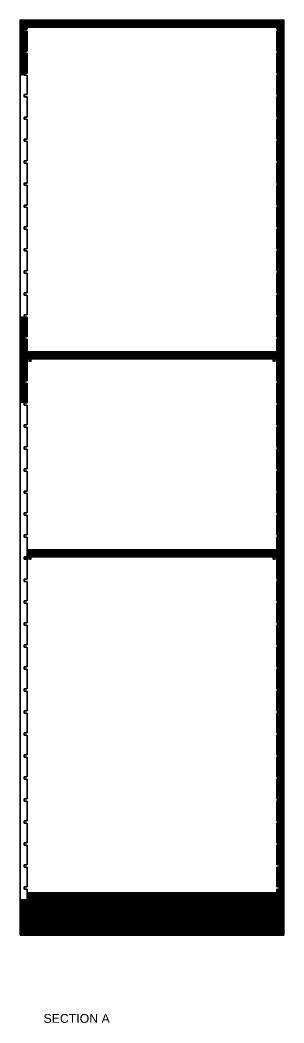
# Model space of a CAD drawing. Header units: inches. Extents: x -80 to 1400, y -434 to 800.
# Drawn here: x 709 to 769, y -433.9 to -206 of the extents above; entities that cross this region are included whole.
import ezdxf

# ---------------------------------------------------------------- set-up
doc = ezdxf.new("R2010")
doc.units = ezdxf.units.IN
doc.header["$MEASUREMENT"] = 0
doc.layers.add('A-SECT-MCUT', color=255, linetype='Continuous', lineweight=35)
doc.layers.add('Layer1', color=3, linetype='Continuous')
doc.layers.add('SEZIONE', color=252, linetype='Continuous')
doc.styles.get("Standard").update_dxf_attribs({"font": 'Arial.ttf'})

msp = doc.modelspace()

# ---------------------------------------------------------------- hatches: boundary and pattern name
at = {"layer": 'SEZIONE'}
h = msp.add_hatch(dxfattribs=at)
h.set_pattern_fill('ANSI31', color=256)
h.paths.add_polyline_path([(710.64, -205.98), (709.04, -205.98), (709.04, -208.02), (709.99, -208.02), (710.64, -208.02)])
h = msp.add_hatch(dxfattribs=at)
h.set_pattern_fill('ANSI31', color=256)
h.paths.add_polyline_path([(767.44, -205.98), (710.64, -205.98), (710.64, -207.58), (767.44, -207.58)])
h = msp.add_hatch(dxfattribs=at)
h.set_pattern_fill('ANSI31', color=256)
h.paths.add_polyline_path([(769.04, -205.98), (767.44, -205.98), (767.44, -398.02), (768.09, -398.02), (768.09, -398.52), (767.44, -398.52), (767.44, -403.02), (768.09, -403.02), (768.09, -403.52), (767.44, -403.52), (767.44, -405.98), (769.04, -405.98)])
h = msp.add_hatch(dxfattribs=at)
h.set_pattern_fill('ANSI31', color=256)
h.paths.add_polyline_path([(709.99, -208.02), (709.04, -208.02), (709.04, -218.52), (709.99, -218.52)])
h = msp.add_hatch(dxfattribs=at)
h.set_pattern_fill('ANSI31', color=256)
h.paths.add_polyline_path([(710.64, -208.52), (709.99, -208.52), (709.99, -213.02), (710.64, -213.02)])
h = msp.add_hatch(dxfattribs=at)
h.set_pattern_fill('ANSI31', color=256)
h.paths.add_polyline_path([(710.64, -213.52), (709.99, -213.52), (709.99, -218.02), (710.64, -218.02)])
h = msp.add_hatch(dxfattribs=at)
h.set_pattern_fill('ANSI31', color=256)
h.paths.add_polyline_path([(709.99, -273.45), (709.04, -273.45), (709.04, -288.52), (709.99, -288.52)])
h = msp.add_hatch(dxfattribs=at)
h.set_pattern_fill('ANSI31', color=256)
h.paths.add_polyline_path([(710.64, -273.52), (709.99, -273.52), (709.99, -278.02), (710.64, -278.02)])
h = msp.add_hatch(dxfattribs=at)
h.set_pattern_fill('ANSI31', color=256)
h.paths.add_polyline_path([(710.64, -278.52), (709.99, -278.52), (709.99, -283.02), (710.64, -283.02)])
h = msp.add_hatch(dxfattribs=at)
h.set_pattern_fill('ANSI31', color=256)
h.paths.add_polyline_path([(767.44, -281.42), (710.64, -281.42), (710.64, -283.02), (767.44, -282.99)])
h = msp.add_hatch(dxfattribs=at)
h.set_pattern_fill('ANSI31', color=256)
h.paths.add_polyline_path([(710.64, -283.52), (709.99, -283.52), (709.99, -288.02), (710.64, -288.02)])
h = msp.add_hatch(dxfattribs=at)
h.set_pattern_fill('ANSI31', color=256)
h.paths.add_polyline_path([(710.64, -288.52), (709.04, -288.52), (709.04, -293.02), (710.64, -293.02)])
h = msp.add_hatch(dxfattribs=at)
h.set_pattern_fill('ANSI31', color=256)
h.paths.add_polyline_path([(767.44, -326.42), (710.64, -326.42), (710.64, -328.02), (767.44, -328.02)])
h = msp.add_hatch(dxfattribs=at)
h.set_pattern_fill('ANSI31', color=256)
h.paths.add_polyline_path([(767.44, -404.38), (710.64, -404.38), (710.64, -405.98), (767.44, -405.98)])
h = msp.add_hatch(dxfattribs=at)
h.set_pattern_fill('ANSI31', color=256)
h.paths.add_polyline_path([(769.04, -405.98), (709.04, -405.98), (709.04, -413.98), (769.04, -413.98)])

# ---------------------------------------------------------------- linework, layer by layer
at = {"layer": 'A-SECT-MCUT'}
for p, q in [((710.64, -208.02), (710.64, -205.98)), ((710.64, -205.98), (710.64, -208.02)), ((769.04, -205.98), (767.44, -205.98)), ((767.44, -208.02), (767.44, -205.98)), ((767.44, -205.98), (767.44, -208.02)), ((710.64, -208.02), (709.99, -208.02)), ((709.99, -208.02), (709.99, -208.52)), ((709.99, -208.52), (710.64, -208.52)), ((710.64, -207.58), (767.44, -207.58)), ((710.64, -213.02), (710.64, -208.52)), ((710.64, -208.52), (710.64, -213.02)), ((767.44, -208.02), (768.09, -208.02)), ((767.44, -213.02), (767.44, -208.52)), ((767.44, -208.52), (767.44, -213.02)), ((768.09, -208.52), (767.44, -208.52)), ((768.09, -208.02), (768.09, -208.52)), ((710.64, -213.02), (709.99, -213.02)), ((709.99, -213.02), (709.99, -213.52)), ((709.99, -213.52), (710.64, -213.52)), ((710.64, -218.02), (710.64, -213.52)), ((710.64, -213.52), (710.64, -218.02)), ((767.44, -213.02), (768.09, -213.02)), ((767.44, -218.02), (767.44, -213.52)), ((767.44, -213.52), (767.44, -218.02)), ((768.09, -213.52), (767.44, -213.52)), ((768.09, -213.02), (768.09, -213.52)), ((710.64, -218.02), (709.99, -218.02)), ((709.99, -218.02), (709.99, -218.52)), ((709.99, -218.52), (710.64, -218.52)), ((710.64, -222.93), (710.64, -218.52)), ((710.64, -218.52), (710.64, -222.93)), ((767.44, -218.02), (768.09, -218.02)), ((767.44, -222.93), (767.44, -218.52)), ((767.44, -218.52), (767.44, -222.93)), ((768.09, -218.52), (767.44, -218.52)), ((768.09, -218.02), (768.09, -218.52)), ((710.64, -222.93), (709.99, -222.93)), ((709.99, -222.93), (709.99, -223.43)), ((767.44, -222.93), (768.09, -222.93)), ((768.09, -222.93), (768.09, -223.43)), ((709.99, -223.43), (710.64, -223.43)), ((710.64, -228.02), (710.64, -223.43)), ((710.64, -223.43), (710.64, -227.58)), ((767.44, -228.02), (767.44, -223.43)), ((767.44, -223.43), (767.44, -227.58)), ((768.09, -223.43), (767.44, -223.43)), ((710.64, -227.58), (710.64, -225.98)), ((767.44, -227.58), (767.44, -225.98)), ((710.64, -228.02), (709.99, -228.02)), ((709.99, -228.02), (709.99, -228.52)), ((709.99, -228.52), (710.64, -228.52)), ((710.64, -233.02), (710.64, -228.52)), ((767.44, -228.02), (768.09, -228.02)), ((767.44, -233.02), (767.44, -228.52)), ((768.09, -228.52), (767.44, -228.52)), ((768.09, -228.02), (768.09, -228.52)), ((710.64, -233.02), (709.99, -233.02)), ((709.99, -233.02), (709.99, -233.52)), ((709.99, -233.52), (710.64, -233.52)), ((710.64, -237.98), (710.64, -233.52)), ((767.44, -233.02), (768.09, -233.02)), ((767.44, -237.98), (767.44, -233.52)), ((768.09, -233.52), (767.44, -233.52)), ((768.09, -233.02), (768.09, -233.52)), ((710.64, -237.98), (709.99, -237.98)), ((709.99, -237.98), (709.99, -238.48)), ((709.99, -238.48), (710.64, -238.48)), ((710.64, -243.02), (710.64, -238.48)), ((767.44, -237.98), (768.09, -237.98)), ((767.44, -243.02), (767.44, -238.48)), ((768.09, -238.48), (767.44, -238.48)), ((768.09, -237.98), (768.09, -238.48)), ((710.64, -243.02), (709.99, -243.02)), ((709.99, -243.02), (709.99, -243.52)), ((709.99, -243.52), (710.64, -243.52)), ((710.64, -248.02), (710.64, -243.52)), ((767.44, -243.02), (768.09, -243.02)), ((767.44, -248.02), (767.44, -243.52)), ((768.09, -243.52), (767.44, -243.52)), ((768.09, -243.02), (768.09, -243.52)), ((710.64, -248.02), (709.99, -248.02)), ((709.99, -248.02), (709.99, -248.52)), ((767.44, -248.02), (768.09, -248.02)), ((768.09, -248.02), (768.09, -248.52)), ((709.99, -248.52), (710.64, -248.52)), ((710.64, -253.02), (710.64, -248.52)), ((767.44, -253.02), (767.44, -248.52)), ((768.09, -248.52), (767.44, -248.52)), ((710.64, -253.02), (709.99, -253.02)), ((709.99, -253.02), (709.99, -253.52)), ((767.44, -253.02), (768.09, -253.02)), ((768.09, -253.02), (768.09, -253.52)), ((709.99, -253.52), (710.64, -253.52)), ((710.64, -257.97), (710.64, -253.52)), ((767.44, -257.97), (767.44, -253.52)), ((768.09, -253.52), (767.44, -253.52)), ((710.64, -255.91), (710.64, -257.51)), ((767.44, -255.91), (767.44, -257.51)), ((710.64, -257.97), (709.99, -257.97)), ((709.99, -257.97), (709.99, -258.47)), ((709.99, -258.47), (710.64, -258.47)), ((710.64, -263.02), (710.64, -258.47)), ((767.44, -257.97), (768.09, -257.97)), ((767.44, -263.02), (767.44, -258.47)), ((768.09, -258.47), (767.44, -258.47)), ((768.09, -257.97), (768.09, -258.47)), ((710.64, -263.02), (709.99, -263.02)), ((709.99, -263.02), (709.99, -263.52)), ((709.99, -263.52), (710.64, -263.52)), ((710.64, -268.02), (710.64, -263.52)), ((767.44, -263.02), (768.09, -263.02)), ((767.44, -268.02), (767.44, -263.52)), ((768.09, -263.52), (767.44, -263.52)), ((768.09, -263.02), (768.09, -263.52)), ((710.64, -268.02), (709.99, -268.02)), ((709.99, -268.02), (709.99, -268.52)), ((709.99, -268.52), (710.64, -268.52)), ((710.64, -273.02), (710.64, -268.52)), ((767.44, -268.02), (768.09, -268.02)), ((767.44, -273.02), (767.44, -268.52)), ((768.09, -268.52), (767.44, -268.52)), ((768.09, -268.02), (768.09, -268.52)), ((710.64, -273.02), (709.99, -273.02)), ((709.99, -273.02), (709.99, -273.52)), ((709.99, -273.52), (710.64, -273.52)), ((710.64, -278.02), (710.64, -273.52)), ((767.44, -273.02), (768.09, -273.02)), ((767.44, -278.02), (767.44, -273.52)), ((768.09, -273.52), (767.44, -273.52)), ((768.09, -273.02), (768.09, -273.52)), ((710.64, -278.02), (709.99, -278.02)), ((709.99, -278.02), (709.99, -278.52)), ((767.44, -278.02), (768.09, -278.02)), ((768.09, -278.02), (768.09, -278.52)), ((709.99, -278.52), (710.64, -278.52)), ((710.64, -283.02), (710.64, -278.52)), ((767.44, -283.02), (767.44, -278.52)), ((768.09, -278.52), (767.44, -278.52)), ((710.64, -281.42), (767.44, -281.42)), ((710.64, -283.02), (709.99, -283.02)), ((709.99, -283.02), (709.99, -283.52)), ((709.99, -283.12), (710.64, -283.12)), ((709.99, -283.12), (709.99, -283.42)), ((709.99, -283.42), (710.64, -283.42)), ((709.99, -283.52), (710.64, -283.52)), ((710.24, -283.02), (710.06, -283.52)), ((710.34, -283.02), (710.16, -283.52)), ((710.44, -283.02), (710.26, -283.52)), ((710.54, -283.02), (710.36, -283.52)), ((710.64, -283.02), (710.46, -283.52)), ((710.64, -283.02), (767.44, -282.99)), ((710.64, -283.02), (710.64, -283.52)), ((710.64, -283.02), (711.29, -283.12)), ((711.29, -283.42), (710.64, -283.52)), ((710.64, -288.02), (710.64, -283.52)), ((711.29, -283.12), (711.29, -283.42)), ((766.79, -283.12), (767.44, -283.02)), ((766.79, -283.42), (766.79, -283.12)), ((767.44, -283.52), (766.79, -283.42)), ((767.44, -283.52), (767.44, -283.02)), ((767.44, -283.52), (767.62, -283.02)), ((767.44, -283.02), (768.09, -283.02)), ((768.09, -283.12), (767.44, -283.12)), ((768.09, -283.42), (767.44, -283.42)), ((767.44, -288.02), (767.44, -283.52)), ((768.09, -283.52), (767.44, -283.52)), ((767.54, -283.52), (767.72, -283.02)), ((767.64, -283.52), (767.82, -283.02)), ((767.74, -283.52), (767.92, -283.02)), ((767.84, -283.52), (768.02, -283.02)), ((768.09, -283.02), (768.09, -283.52)), ((768.09, -283.42), (768.09, -283.12)), ((710.64, -288.02), (709.99, -288.02)), ((709.99, -288.02), (709.99, -288.52)), ((709.99, -288.52), (710.64, -288.52)), ((710.64, -293.02), (710.64, -288.52)), ((767.44, -288.02), (768.09, -288.02)), ((767.44, -293.02), (767.44, -288.52)), ((768.09, -288.52), (767.44, -288.52)), ((768.09, -288.02), (768.09, -288.52)), ((710.64, -293.02), (709.99, -293.02)), ((709.99, -293.02), (709.99, -293.52)), ((709.99, -293.52), (710.64, -293.52)), ((710.64, -298.02), (710.64, -293.52)), ((767.44, -293.02), (768.09, -293.02)), ((767.44, -298.02), (767.44, -293.52)), ((768.09, -293.52), (767.44, -293.52)), ((768.09, -293.02), (768.09, -293.52)), ((710.64, -298.02), (709.99, -298.02)), ((709.99, -298.02), (709.99, -298.52)), ((709.99, -298.52), (710.64, -298.52)), ((710.64, -303.02), (710.64, -298.52)), ((767.44, -298.02), (768.09, -298.02)), ((767.44, -303.02), (767.44, -298.52)), ((768.09, -298.52), (767.44, -298.52)), ((768.09, -298.02), (768.09, -298.52)), ((710.64, -303.02), (709.99, -303.02)), ((709.99, -303.02), (709.99, -303.52)), ((767.44, -303.02), (768.09, -303.02)), ((768.09, -303.02), (768.09, -303.52)), ((709.99, -303.52), (710.64, -303.52)), ((710.64, -308.02), (710.64, -303.52)), ((767.44, -308.02), (767.44, -303.52)), ((768.09, -303.52), (767.44, -303.52)), ((710.64, -308.02), (709.99, -308.02)), ((709.99, -308.02), (709.99, -308.52)), ((709.99, -308.52), (710.64, -308.52)), ((710.64, -313.06), (710.64, -308.52)), ((767.44, -308.02), (768.09, -308.02)), ((767.44, -313.06), (767.44, -308.52)), ((768.09, -308.52), (767.44, -308.52)), ((768.09, -308.02), (768.09, -308.52)), ((710.64, -313.06), (709.99, -313.06)), ((709.99, -313.06), (709.99, -313.56)), ((709.99, -313.56), (710.64, -313.56)), ((710.64, -318.02), (710.64, -313.56)), ((767.44, -313.06), (768.09, -313.06)), ((767.44, -318.02), (767.44, -313.56)), ((768.09, -313.56), (767.44, -313.56)), ((768.09, -313.06), (768.09, -313.56)), ((710.64, -318.02), (709.99, -318.02)), ((709.99, -318.02), (709.99, -318.52)), ((709.99, -318.52), (710.64, -318.52)), ((710.64, -323.02), (710.64, -318.52)), ((767.44, -318.02), (768.09, -318.02)), ((767.44, -323.02), (767.44, -318.52)), ((768.09, -318.52), (767.44, -318.52)), ((768.09, -318.02), (768.09, -318.52)), ((710.64, -323.02), (709.99, -323.02)), ((709.99, -323.02), (709.99, -323.52)), ((709.99, -323.52), (710.64, -323.52)), ((710.64, -328.02), (710.64, -323.52)), ((767.44, -323.02), (768.09, -323.02)), ((767.44, -328.02), (767.44, -323.52)), ((768.09, -323.52), (767.44, -323.52)), ((768.09, -323.02), (768.09, -323.52)), ((710.64, -328.02), (709.99, -328.02)), ((709.99, -328.02), (709.99, -328.52)), ((709.99, -328.12), (710.64, -328.12)), ((709.99, -328.12), (709.99, -328.42)), ((710.24, -328.02), (710.06, -328.52)), ((710.34, -328.02), (710.16, -328.52)), ((710.44, -328.02), (710.26, -328.52)), ((710.54, -328.02), (710.36, -328.52)), ((710.64, -328.02), (710.46, -328.52)), ((710.64, -326.42), (767.44, -326.42)), ((710.64, -328.02), (767.44, -328.02)), ((710.64, -328.02), (710.64, -328.52)), ((710.64, -328.02), (711.29, -328.12)), ((711.29, -328.12), (711.29, -328.42)), ((766.79, -328.12), (767.44, -328.02)), ((766.79, -328.42), (766.79, -328.12)), ((767.44, -328.52), (767.44, -328.02)), ((767.44, -328.52), (767.62, -328.02)), ((767.44, -328.02), (768.09, -328.02)), ((768.09, -328.12), (767.44, -328.12)), ((767.54, -328.52), (767.72, -328.02)), ((767.64, -328.52), (767.82, -328.02)), ((767.74, -328.52), (767.92, -328.02)), ((767.84, -328.52), (768.02, -328.02)), ((768.09, -328.02), (768.09, -328.52)), ((768.09, -328.42), (768.09, -328.12)), ((709.99, -328.42), (710.64, -328.42)), ((709.99, -328.52), (710.64, -328.52)), ((711.29, -328.42), (710.64, -328.52)), ((710.64, -333.09), (710.64, -328.52)), ((710.64, -328.74), (710.64, -330.34)), ((710.64, -330.34), (710.64, -333.09)), ((767.44, -328.52), (766.79, -328.42)), ((768.09, -328.42), (767.44, -328.42)), ((767.44, -333.09), (767.44, -328.52)), ((768.09, -328.52), (767.44, -328.52)), ((767.44, -328.74), (767.44, -330.34)), ((767.44, -330.34), (767.44, -333.09)), ((710.64, -333.09), (709.99, -333.09)), ((709.99, -333.09), (709.99, -333.59)), ((709.99, -333.59), (710.64, -333.59)), ((710.64, -338.02), (710.64, -333.59)), ((710.64, -333.59), (710.64, -338.02)), ((767.44, -333.09), (768.09, -333.09)), ((767.44, -338.02), (767.44, -333.59)), ((767.44, -333.59), (767.44, -338.02)), ((768.09, -333.59), (767.44, -333.59)), ((768.09, -333.09), (768.09, -333.59)), ((710.64, -338.02), (709.99, -338.02)), ((709.99, -338.02), (709.99, -338.52)), ((709.99, -338.52), (710.64, -338.52)), ((710.64, -343.02), (710.64, -338.52)), ((710.64, -338.52), (710.64, -343.02)), ((767.44, -338.02), (768.09, -338.02)), ((767.44, -343.02), (767.44, -338.52)), ((767.44, -338.52), (767.44, -343.02)), ((768.09, -338.52), (767.44, -338.52)), ((768.09, -338.02), (768.09, -338.52)), ((710.64, -343.02), (709.99, -343.02)), ((709.99, -343.02), (709.99, -343.52)), ((709.99, -343.52), (710.64, -343.52)), ((710.64, -348.02), (710.64, -343.52)), ((710.64, -343.52), (710.64, -348.02)), ((767.44, -343.02), (768.09, -343.02)), ((767.44, -348.02), (767.44, -343.52)), ((767.44, -343.52), (767.44, -348.02)), ((768.09, -343.52), (767.44, -343.52)), ((768.09, -343.02), (768.09, -343.52)), ((710.64, -348.02), (709.99, -348.02)), ((709.99, -348.02), (709.99, -348.52)), ((709.99, -348.52), (710.64, -348.52)), ((710.64, -353.02), (710.64, -348.52)), ((710.64, -348.52), (710.64, -353.02)), ((767.44, -348.02), (768.09, -348.02)), ((767.44, -353.02), (767.44, -348.52)), ((767.44, -348.52), (767.44, -353.02)), ((768.09, -348.52), (767.44, -348.52)), ((768.09, -348.02), (768.09, -348.52)), ((710.64, -353.02), (709.99, -353.02)), ((709.99, -353.02), (709.99, -353.52)), ((767.44, -353.02), (768.09, -353.02)), ((768.09, -353.02), (768.09, -353.52)), ((709.99, -353.52), (710.64, -353.52)), ((710.64, -358.02), (710.64, -353.52)), ((710.64, -353.52), (710.64, -355.02)), ((767.44, -358.02), (767.44, -353.52)), ((767.44, -353.52), (767.44, -355.02)), ((768.09, -353.52), (767.44, -353.52)), ((710.64, -358.02), (709.99, -358.02)), ((709.99, -358.02), (709.99, -358.52)), ((709.99, -358.52), (710.64, -358.52)), ((710.64, -363.02), (710.64, -358.52)), ((767.44, -358.02), (768.09, -358.02)), ((767.44, -363.02), (767.44, -358.52)), ((768.09, -358.52), (767.44, -358.52)), ((768.09, -358.02), (768.09, -358.52)), ((710.64, -363.02), (709.99, -363.02)), ((709.99, -363.02), (709.99, -363.52)), ((709.99, -363.52), (710.64, -363.52)), ((710.64, -368.02), (710.64, -363.52)), ((767.44, -363.02), (768.09, -363.02)), ((767.44, -368.02), (767.44, -363.52)), ((768.09, -363.52), (767.44, -363.52)), ((768.09, -363.02), (768.09, -363.52)), ((710.64, -368.02), (709.99, -368.02)), ((709.99, -368.02), (709.99, -368.52)), ((709.99, -368.52), (710.64, -368.52)), ((710.64, -373.02), (710.64, -368.52)), ((767.44, -368.02), (768.09, -368.02)), ((767.44, -373.02), (767.44, -368.52)), ((768.09, -368.52), (767.44, -368.52)), ((768.09, -368.02), (768.09, -368.52)), ((710.64, -373.02), (709.99, -373.02)), ((709.99, -373.02), (709.99, -373.52)), ((709.99, -373.52), (710.64, -373.52)), ((710.64, -378.03), (710.64, -373.52)), ((767.44, -373.02), (768.09, -373.02)), ((767.44, -378.03), (767.44, -373.52)), ((768.09, -373.52), (767.44, -373.52)), ((768.09, -373.02), (768.09, -373.52)), ((710.64, -378.03), (709.99, -378.03)), ((709.99, -378.03), (709.99, -378.53)), ((767.44, -378.03), (768.09, -378.03)), ((768.09, -378.03), (768.09, -378.53)), ((709.99, -378.53), (710.64, -378.53)), ((710.64, -383.02), (710.64, -378.53)), ((710.64, -379.7), (710.64, -381.3)), ((767.44, -383.02), (767.44, -378.53)), ((768.09, -378.53), (767.44, -378.53)), ((767.44, -379.7), (767.44, -381.3)), ((710.64, -383.02), (709.99, -383.02)), ((709.99, -383.02), (709.99, -383.52)), ((709.99, -383.52), (710.64, -383.52)), ((710.64, -388.02), (710.64, -383.52)), ((767.44, -383.02), (768.09, -383.02)), ((767.44, -388.02), (767.44, -383.52)), ((768.09, -383.52), (767.44, -383.52)), ((768.09, -383.02), (768.09, -383.52)), ((710.64, -388.02), (709.99, -388.02)), ((709.99, -388.02), (709.99, -388.52)), ((709.99, -388.52), (710.64, -388.52)), ((710.64, -393.02), (710.64, -388.52)), ((767.44, -388.02), (768.09, -388.02)), ((767.44, -393.02), (767.44, -388.52)), ((768.09, -388.52), (767.44, -388.52)), ((768.09, -388.02), (768.09, -388.52)), ((710.64, -393.02), (709.99, -393.02)), ((709.99, -393.02), (709.99, -393.52)), ((709.99, -393.52), (710.64, -393.52)), ((710.64, -398.02), (710.64, -393.52)), ((767.44, -393.02), (768.09, -393.02)), ((767.44, -398.02), (767.44, -393.52)), ((768.09, -393.52), (767.44, -393.52)), ((768.09, -393.02), (768.09, -393.52)), ((710.64, -398.02), (709.99, -398.02)), ((709.99, -398.02), (709.99, -398.52)), ((709.99, -398.52), (710.64, -398.52)), ((710.64, -403.02), (710.64, -398.52)), ((767.44, -398.02), (768.09, -398.02)), ((767.44, -403.02), (767.44, -398.52)), ((768.09, -398.52), (767.44, -398.52)), ((768.09, -398.02), (768.09, -398.52)), ((710.64, -403.02), (709.99, -403.02)), ((709.99, -403.02), (709.99, -403.52)), ((767.44, -403.02), (768.09, -403.02)), ((768.09, -403.02), (768.09, -403.52)), ((709.99, -403.52), (710.64, -403.52)), ((710.64, -405.98), (710.64, -403.52)), ((710.64, -404.38), (767.44, -404.38)), ((767.44, -405.98), (767.44, -403.52)), ((768.09, -403.52), (767.44, -403.52)), ((709.04, -405.98), (769.04, -405.98))]:
    msp.add_line(p, q, dxfattribs=at)
for points in [[(709.04, -413.98), (769.04, -413.98), (769.04, -205.98), (709.04, -205.98)], [(711.29, -283.02), (711.29, -283.52), (711.49, -283.52), (711.49, -283.02)], [(766.79, -283.52), (766.79, -283.02), (766.59, -283.02), (766.59, -283.52)], [(711.29, -328.02), (711.29, -328.52), (711.49, -328.52), (711.49, -328.02)], [(766.79, -328.52), (766.79, -328.02), (766.59, -328.02), (766.59, -328.52)]]:
    msp.add_lwpolyline(points, close=True, dxfattribs=at)

# ---------------------------------------------------------------- texts
at = {"layer": 'Layer1', "insert": (714.37, -431.92), "char_height": 2, "attachment_point": 1}
msp.add_mtext_dynamic_manual_height_columns('SECTION A', width=205.3923, gutter_width=1, heights=[0], dxfattribs=at)

doc.saveas('drawing.dxf')
